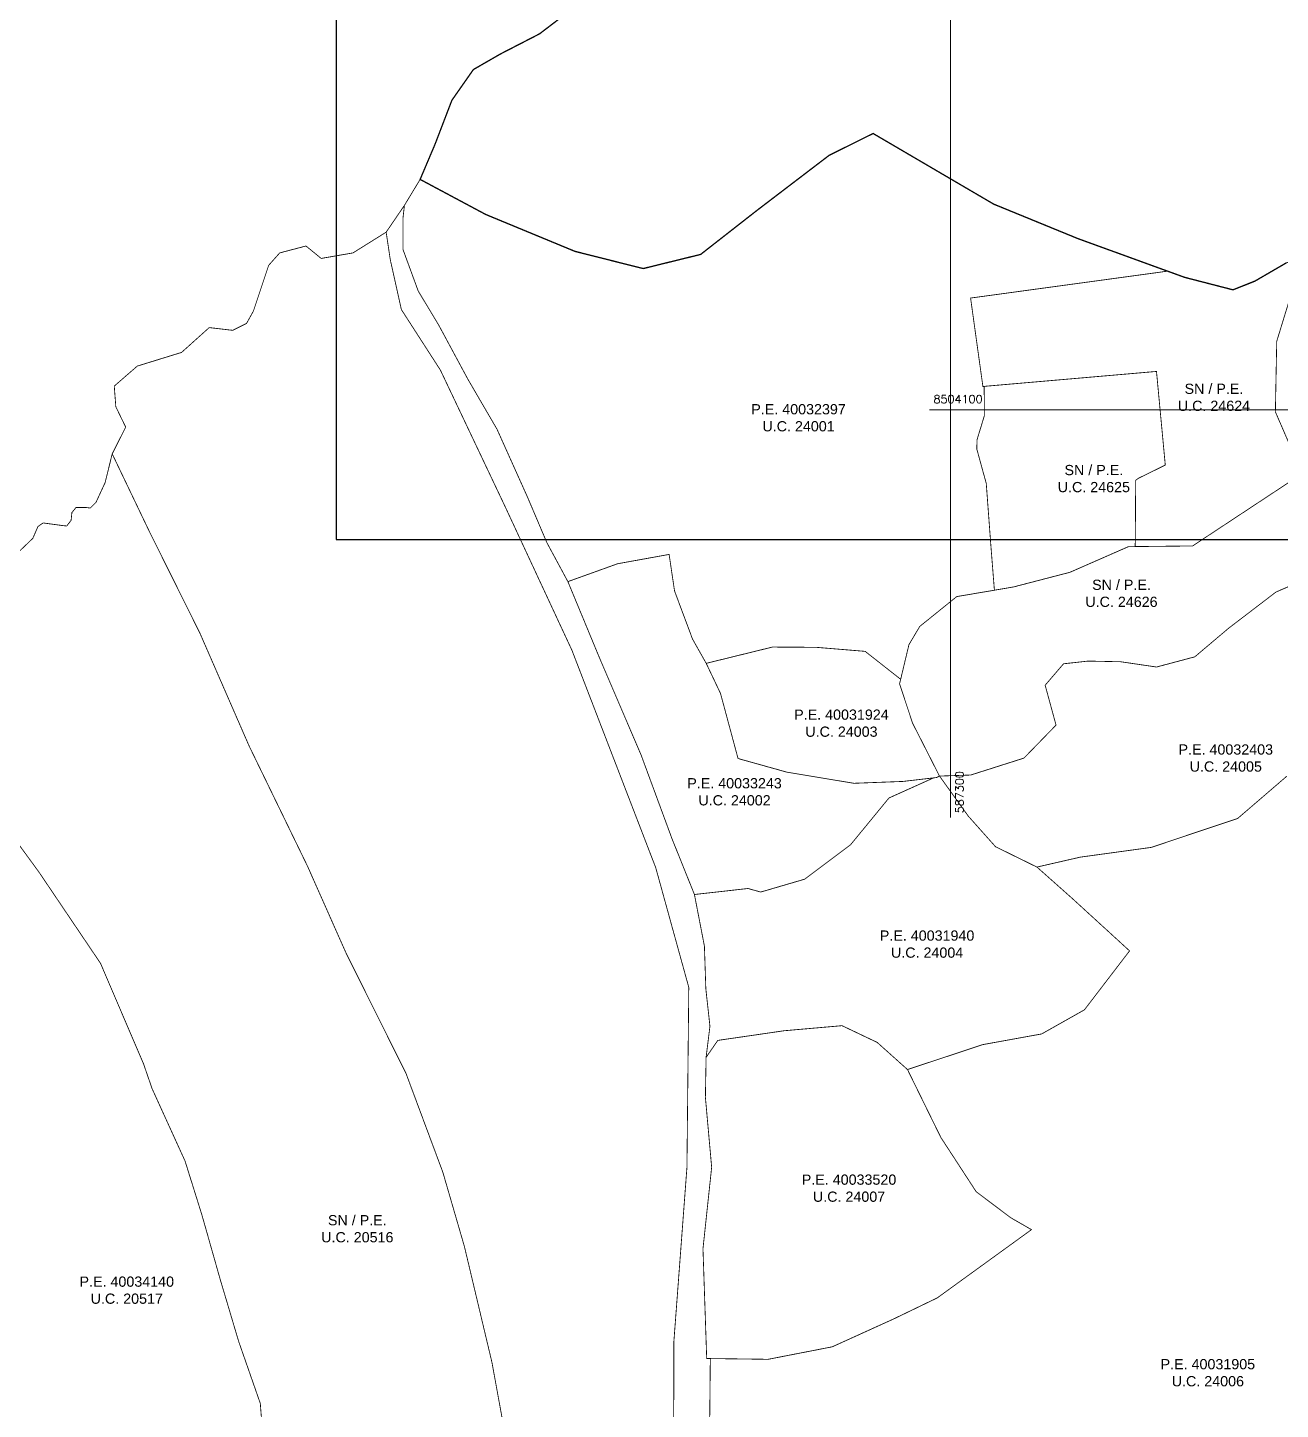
# Model space of a CAD drawing. Header units: metres. Extents: x 561401 to 594056, y 8460144 to 8508504.
# Drawn here: x 587074.4 to 587380.6, y 8503855.6 to 8504193.4 of the extents above; entities that cross this region are included whole.
import ezdxf

# ---------------------------------------------------------------- set-up
doc = ezdxf.new("R2010")
doc.units = ezdxf.units.M
for name, color, linetype in [('1.2. AFECTADOS BASE GRAFICA GORE', 76, 'Continuous'), ('1.2. AFECTADOS BASE GRAFICA SUNARP', 150, 'Continuous'), ('1.2. BASE GRAFICA GORE', 76, 'Continuous'), ('1.2. BASE GRAFICA SUNARP', 150, 'Continuous'), ('1.3 ETIQUETA P.E. Y U.C.', 1, 'Continuous'), ('GRILLA-VP1', 8, 'Continuous'), ('VISTA-1', 1, 'Continuous')]:
    doc.layers.add(name, color=color, linetype=linetype)
doc.styles.add('Arial', font='arial.ttf', dxfattribs={"height": 1})
doc.styles.add('ST-COORP', font='romans.shx', dxfattribs={"width": 1.1})

msp = doc.modelspace()

# ---------------------------------------------------------------- linework, layer by layer
at = {"layer": '1.2. AFECTADOS BASE GRAFICA GORE', "color": 5, "linetype": 'Continuous', "lineweight": 50, "const_width": 0.32}
msp.add_lwpolyline([(587208.01, 8504198.36), (587199.55, 8504191.91), (587189.98, 8504186.98), (587183.38, 8504183.18), (587178.12, 8504175.66), (587174.01, 8504164.93), (587170.36, 8504156.32), (587170.36, 8504156.32), (587186.39, 8504147.75), (587208.2, 8504138.73), (587224.88, 8504134.52), (587238.93, 8504137.98), (587252.77, 8504148.8), (587270.29, 8504162.17), (587281.08, 8504167.55), (587310.57, 8504150.27), (587331.13, 8504141.85), (587353.05, 8504133.89), (587357.21, 8504132.38), (587369.06, 8504129.32), (587374.42, 8504131.46), (587382.09, 8504135.92)], dxfattribs=at)
at = {"layer": '1.2. AFECTADOS BASE GRAFICA GORE', "color": 64, "linetype": 'Continuous', "lineweight": -3, "const_width": 0.2}
msp.add_lwpolyline([(587308.23, 8504105.72), (587350.35, 8504109.37), (587352.5, 8504086.48), (587345.89, 8504083.22), (587345.26, 8504082.75), (587345.17, 8504067.38), (587345.12, 8504067.31), (587345.12, 8504066.55), (587359.17, 8504066.7), (587385.95, 8504084.38), (587379.41, 8504099.49), (587379.74, 8504116.73), (587382.98, 8504127.31), (587386.13, 8504134.53), (587390.64, 8504138.63), (587382.09, 8504135.92), (587374.42, 8504131.46), (587369.06, 8504129.32), (587357.21, 8504132.38), (587353.05, 8504133.89), (587350.53, 8504133.54), (587304.91, 8504127.31), (587307.92, 8504105.69), (587308.23, 8504105.72)], close=True, dxfattribs=at)
msp.add_lwpolyline([(587385.95, 8504084.38), (587359.17, 8504066.7), (587345.12, 8504066.55), (587343.49, 8504066.53), (587329.19, 8504060.26), (587315.41, 8504056.68), (587310.73, 8504055.88), (587301.52, 8504054.32), (587292.48, 8504047.02), (587289.84, 8504042.56), (587287.82, 8504034.1), (587287.82, 8504034.1), (587287.55, 8504032.97), (587290.74, 8504023.35), (587297.31, 8504010.44), (587304.94, 8504010.69), (587317.95, 8504014.83), (587325.8, 8504022.9), (587323.14, 8504032.65), (587327.63, 8504037.89), (587333.6, 8504038.55), (587341.6, 8504038.39), (587350.36, 8504037.1), (587359.71, 8504039.59), (587367.95, 8504046.56), (587379.55, 8504055.43), (587396.36, 8504062.7)], dxfattribs=at)
at = {"layer": '1.2. AFECTADOS BASE GRAFICA SUNARP', "color": 64, "linetype": 'Continuous', "lineweight": -3, "const_width": 0.2}
for points in [[(587232.24, 8503809.03), (587232.39, 8503872.26), (587235.58, 8503914.76), (587236.03, 8503958.78), (587227.95, 8503988.04), (587207.47, 8504041.19), (587191.09, 8504076.42), (587175.32, 8504109.69), (587165.78, 8504124.49), (587163.07, 8504136.66), (587162.06, 8504143.42), (587153.95, 8504138.35), (587146.18, 8504137), (587142.46, 8504140.04), (587136.04, 8504138.35), (587133.34, 8504135.31), (587129.62, 8504124.15), (587127.93, 8504121.11), (587124.55, 8504119.42), (587118.81, 8504120.09), (587112.05, 8504114.02), (587101.23, 8504110.68), (587095.6, 8504105.79), (587095.98, 8504100.74), (587098.39, 8504095.76), (587095.1, 8504089.21), (587095.1, 8504089.21), (587104.14, 8504070.31), (587116.53, 8504045.39), (587128.55, 8504017.82), (587142.86, 8503988.35), (587152.24, 8503967.2), (587166.91, 8503937.74), (587175.92, 8503913.56), (587181.18, 8503895.44), (587187.91, 8503867.12), (587193.14, 8503838.44)], [(587396.36, 8504062.7), (587379.55, 8504055.43), (587367.95, 8504046.56), (587359.71, 8504039.59), (587350.36, 8504037.1), (587341.6, 8504038.39), (587333.6, 8504038.55), (587327.63, 8504037.89), (587323.14, 8504032.65), (587325.8, 8504022.9), (587317.95, 8504014.83), (587304.94, 8504010.69), (587297.31, 8504010.44), (587304.34, 8504000.65), (587311.01, 8503993.16), (587321.13, 8503988.19), (587331.74, 8503990.62), (587349.07, 8503993), (587370.19, 8504000.07), (587382.23, 8504010.43)], [(587382.23, 8504010.43), (587370.19, 8504000.07), (587349.07, 8503993), (587331.74, 8503990.62), (587321.13, 8503988.19), (587329.8, 8503980.48), (587343.77, 8503967.7), (587332.73, 8503953.28), (587322.28, 8503947.39), (587307.84, 8503944.77), (587289.49, 8503938.68), (587297.64, 8503922.08), (587306.29, 8503908.8), (587314.75, 8503902.44), (587319.79, 8503899.54), (587296.76, 8503882.85), (587286.18, 8503877.74), (587271.09, 8503870.89), (587255.43, 8503867.84), (587241.29, 8503868.02), (587240.87, 8503824.68)]]:
    msp.add_lwpolyline(points, dxfattribs=at)
at = {"layer": '1.2. BASE GRAFICA GORE', "color": 64, "linetype": 'Continuous', "lineweight": -3, "const_width": 0.2}
msp.add_lwpolyline([(587306.45, 8504090.31), (587308.74, 8504081.99), (587309.87, 8504066.77), (587310.73, 8504055.88), (587315.41, 8504056.68), (587329.19, 8504060.26), (587343.49, 8504066.53), (587345.12, 8504066.55), (587345.12, 8504067.31), (587345.17, 8504067.38), (587345.26, 8504082.75), (587345.89, 8504083.22), (587352.5, 8504086.48), (587350.35, 8504109.37), (587308.23, 8504105.72), (587308.29, 8504098.58), (587306.46, 8504092.59), (587306.45, 8504090.31)], close=True, dxfattribs=at)
for points in [[(587193.14, 8503838.44), (587187.91, 8503867.12), (587181.18, 8503895.44), (587175.92, 8503913.56), (587166.91, 8503937.74), (587152.24, 8503967.2), (587142.86, 8503988.35), (587128.55, 8504017.82), (587116.53, 8504045.39), (587104.14, 8504070.31), (587095.1, 8504089.21), (587093.34, 8504082.13), (587091.13, 8504077.35), (587089.74, 8504075.97), (587088.75, 8504076.1), (587086.24, 8504076.1), (587085.24, 8504074.84), (587085.05, 8504072.97), (587083.98, 8504071.58), (587082.85, 8504071.7), (587078.2, 8504072.33), (587076.95, 8504071.45), (587075.69, 8504068.56), (587070.49, 8504063.56)], [(587065.88, 8504002.46), (587077.19, 8503986.96), (587092.23, 8503964.67), (587102.74, 8503940.12), (587104.85, 8503934), (587112.9, 8503916.32), (587117.03, 8503903.11), (587121.53, 8503887.25), (587126.03, 8503872.14), (587131.3, 8503857.04), (587132.39, 8503842.69)]]:
    msp.add_lwpolyline(points, dxfattribs=at)
at = {"layer": '1.2. BASE GRAFICA SUNARP', "color": 64, "linetype": 'Continuous', "lineweight": -3, "const_width": 0.2}
for points in [[(587070.49, 8504063.56), (587075.69, 8504068.56), (587076.95, 8504071.45), (587078.2, 8504072.33), (587082.85, 8504071.7), (587083.98, 8504071.58), (587085.05, 8504072.97), (587085.24, 8504074.84), (587086.24, 8504076.1), (587088.75, 8504076.1), (587089.74, 8504075.97), (587091.13, 8504077.35), (587093.34, 8504082.13), (587095.1, 8504089.21), (587098.39, 8504095.76), (587095.98, 8504100.74), (587095.6, 8504105.79), (587101.23, 8504110.68), (587112.05, 8504114.02), (587118.81, 8504120.09), (587124.55, 8504119.42), (587127.93, 8504121.11), (587129.62, 8504124.15), (587133.34, 8504135.31), (587136.04, 8504138.35), (587142.46, 8504140.04), (587146.18, 8504137), (587153.95, 8504138.35), (587162.06, 8504143.42), (587166.52, 8504149.97), (587170.36, 8504156.32), (587174.01, 8504164.93), (587178.12, 8504175.66), (587181.63, 8504180.68), (587183.38, 8504183.18), (587189.98, 8504186.98), (587199.55, 8504191.91), (587208.01, 8504198.36)], [(587132.39, 8503842.69), (587131.3, 8503857.04), (587126.03, 8503872.14), (587121.53, 8503887.25), (587117.03, 8503903.11), (587112.9, 8503916.32), (587104.85, 8503934), (587102.74, 8503940.12), (587092.23, 8503964.67), (587077.19, 8503986.96), (587065.88, 8504002.46)]]:
    msp.add_lwpolyline(points, dxfattribs=at)
for points in [[(587166.18, 8504143.22), (587166.18, 8504139.16), (587169.9, 8504129.02), (587174.97, 8504120.58), (587182.07, 8504107.4), (587189.16, 8504095.23), (587196.59, 8504078.68), (587201.33, 8504067.53), (587206.48, 8504057.98), (587218.63, 8504062.35), (587231.22, 8504064.63), (587232.55, 8504055.69), (587236.94, 8504043.94), (587240.04, 8504038.44), (587240.29, 8504038), (587256.47, 8504041.98), (587267.12, 8504041.92), (587279.14, 8504040.93), (587287.82, 8504034.1), (587289.84, 8504042.56), (587292.48, 8504047.02), (587301.52, 8504054.32), (587310.73, 8504055.88), (587309.87, 8504066.77), (587308.74, 8504081.99), (587306.45, 8504090.31), (587306.46, 8504092.59), (587308.29, 8504098.58), (587308.23, 8504105.72), (587307.92, 8504105.69), (587304.91, 8504127.31), (587350.53, 8504133.54), (587353.05, 8504133.89), (587331.13, 8504141.85), (587310.57, 8504150.27), (587281.08, 8504167.55), (587270.29, 8504162.17), (587252.77, 8504148.8), (587238.93, 8504137.98), (587224.88, 8504134.52), (587208.2, 8504138.73), (587186.39, 8504147.75), (587170.36, 8504156.32), (587166.52, 8504149.97), (587166.18, 8504146.93), (587166.18, 8504143.22)], [(587206.48, 8504057.98), (587214.08, 8504039.63), (587224.37, 8504015.6), (587231.93, 8503995.11), (587237.41, 8503981.48), (587250.51, 8503982.95), (587253.61, 8503982.08), (587264.36, 8503985.23), (587275.57, 8503993.64), (587284.96, 8504005.08), (587295.88, 8504010), (587288.41, 8504009.13), (587276.37, 8504008.67), (587259.99, 8504011.4), (587248.07, 8504014.73), (587243.78, 8504030.65), (587240.29, 8504038), (587240.04, 8504038.44), (587236.94, 8504043.94), (587232.55, 8504055.69), (587231.22, 8504064.63), (587218.63, 8504062.35), (587206.48, 8504057.98)], [(587297.31, 8504010.44), (587290.74, 8504023.35), (587287.55, 8504032.97), (587287.82, 8504034.1), (587279.14, 8504040.93), (587267.12, 8504041.92), (587256.47, 8504041.98), (587240.29, 8504038), (587243.78, 8504030.65), (587248.07, 8504014.73), (587259.99, 8504011.4), (587276.37, 8504008.67), (587288.41, 8504009.13), (587295.88, 8504010), (587296.63, 8504010.09), (587297.31, 8504010.44)], [(587237.41, 8503981.48), (587239.85, 8503968.87), (587240.2, 8503958.4), (587241.2, 8503949.28), (587240.26, 8503941.66), (587243.12, 8503945.81), (587259.33, 8503948.17), (587273.49, 8503949.41), (587282.08, 8503945.32), (587289.49, 8503938.68), (587307.84, 8503944.77), (587322.28, 8503947.39), (587332.73, 8503953.28), (587343.77, 8503967.7), (587329.8, 8503980.48), (587321.13, 8503988.19), (587311.01, 8503993.16), (587304.34, 8504000.65), (587297.31, 8504010.44), (587296.63, 8504010.09), (587295.88, 8504010), (587284.96, 8504005.08), (587275.57, 8503993.64), (587264.36, 8503985.23), (587253.61, 8503982.08), (587250.51, 8503982.95), (587237.41, 8503981.48)], [(587239.5, 8503894.88), (587239.55, 8503893.31), (587240.41, 8503868.03), (587241.29, 8503868.02), (587255.43, 8503867.84), (587271.09, 8503870.89), (587286.18, 8503877.74), (587296.76, 8503882.85), (587319.79, 8503899.54), (587314.75, 8503902.44), (587306.29, 8503908.8), (587297.64, 8503922.08), (587289.49, 8503938.68), (587282.08, 8503945.32), (587273.49, 8503949.41), (587259.33, 8503948.17), (587243.12, 8503945.81), (587240.26, 8503941.66), (587240.09, 8503931.9), (587241.62, 8503914.8), (587239.5, 8503894.88)]]:
    msp.add_lwpolyline(points, close=True, dxfattribs=at)
at = {"layer": 'GRILLA-VP1', "color": 8, "lineweight": 13}
for points in [[(587300, 8504000.34), (587300, 8504258.05)], [(587294.85, 8504100), (587573.8, 8504100)]]:
    msp.add_lwpolyline(points, dxfattribs=at)
at = {"layer": 'VISTA-1', "color": 0}
msp.add_lwpolyline([(587149.82, 8504068.29), (587498.5, 8504068.29), (587498.5, 8504390.43), (587149.82, 8504390.43)], close=True, dxfattribs=at)

# ---------------------------------------------------------------- texts
at = {"layer": '1.3 ETIQUETA P.E. Y U.C.', "color": 1, "char_height": 2.5, "attachment_point": 5, "style": 'Arial'}
for s, insert in [('SN / P.E.\\PU.C. 24624', (587364.4, 8504103.03)), ('P.E. 40032397\\PU.C. 24001', (587262.86, 8504098.03)), ('SN / P.E.\\PU.C. 24625', (587335.04, 8504083.16)), ('SN / P.E.\\PU.C. 24626', (587341.79, 8504055.11)), ('P.E. 40031924\\PU.C. 24003', (587273.34, 8504023.36)), ('P.E. 40032403\\PU.C. 24005', (587367.29, 8504014.84)), ('P.E. 40033243\\PU.C. 24002', (587247.21, 8504006.58)), ('P.E. 40031940\\PU.C. 24004', (587294.28, 8503969.34)), ('P.E. 40033520\\PU.C. 24007', (587275.2, 8503909.67)), ('SN / P.E.\\PU.C. 20516', (587155.01, 8503899.75)), ('P.E. 40034140\\PU.C. 20517', (587098.66, 8503884.73)), ('P.E. 40031905\\PU.C. 24006', (587362.91, 8503864.55))]:
    msp.add_mtext(s, dxfattribs=dict(at, insert=insert))
at = {"layer": 'GRILLA-VP1', "color": 7, "style": 'ST-COORP'}
msp.add_text('8504100', height=2, dxfattribs=at).set_placement((587295.85, 8504101.6))
msp.add_text('587300', height=2, rotation=90, dxfattribs=at).set_placement((587303.2, 8504001.34))

doc.saveas('drawing.dxf')
